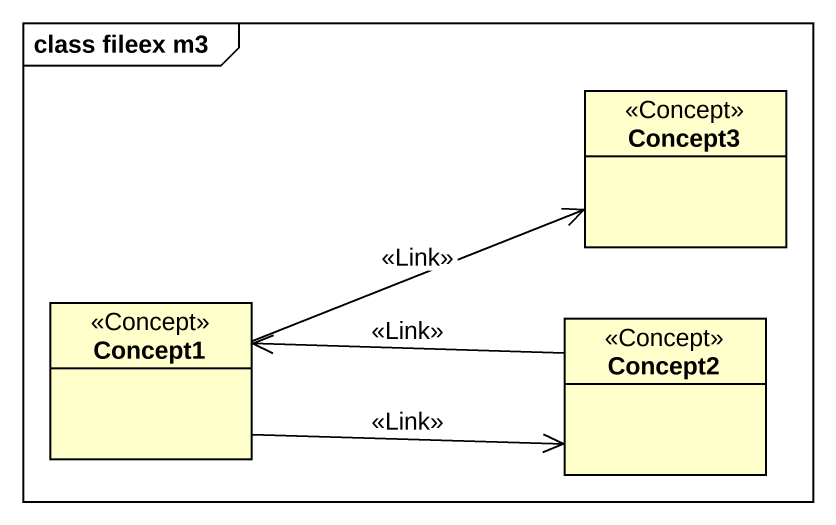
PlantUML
@startuml
mainframe class fileex m3
hide circle
hide empty members
class Concept3 <<Concept>>
class Concept1 <<Concept>>
class Concept2 <<Concept>>
Concept1 -right-> Concept3 : <<Link>>
Concept1 -right-> Concept2 : <<Link>>
Concept2 -left-> Concept1 : <<Link>>
@enduml
